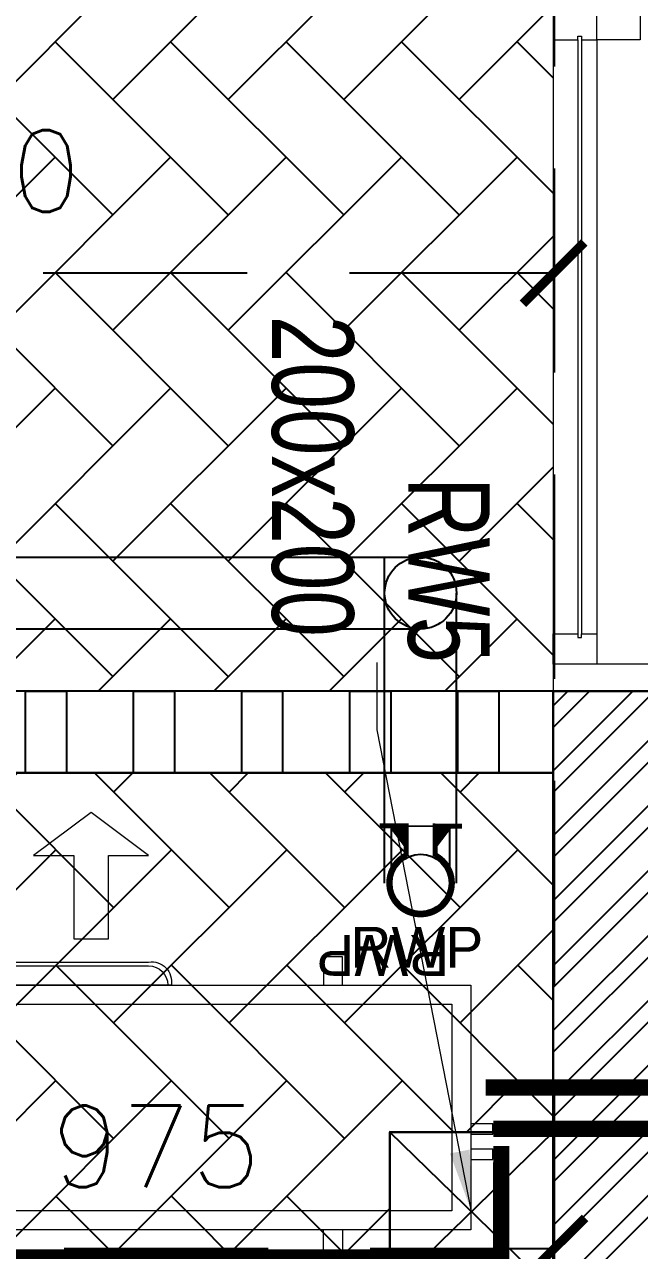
# Model space of a CAD drawing. Header units: millimetres. Extents: x -414464 to 1686, y -90036 to 108605.
# Drawn here: x -121449 to -120696, y -69575 to -68073 of the extents above; entities that cross this region are included whole.
import ezdxf

# ---------------------------------------------------------------- set-up
doc = ezdxf.new("R2010")
doc.units = ezdxf.units.MM
doc.header["$LTSCALE"] = 1000
doc.header["$MEASUREMENT"] = 0
for name, pattern in [('$1$AUDIT_D_120904163729-0', [0]), ('$36$HIDDEN', [0.375, 0.25, -0.125]), ('2BHK-A - FRONT$1$AUDIT_D_120904163729-0', [0]), ('2BHK-A - FRONT$1$DASHED', [0.75, 0.5, -0.25]), ('2BHK-A - FRONT$1$PHANTOM2', [1.25, 0.625, -0.125, 0.125, -0.125, 0.125, -0.125]), ('AUDIT_D_120904163729-0', [0]), ('T8(T9 IS SIMILAR) - DIMENSION & TEXTING$1$AUDIT_D_120904163729-0', [0]), ('T8(T9 IS SIMILAR) - DIMENSION & TEXTING$1$HIDDEN', [0.375, 0.25, -0.125]), ('T8(T9 IS SIMILAR)$1$$0$HIDDEN', [0.375, 0.25, -0.125])]:
    doc.linetypes.add(name, pattern=pattern)
doc.layers.get('0').update_dxf_attribs({"linetype": 'AUDIT_D_120904163729-0'})
for name, color, linetype in [('$0$A-HATCH -160', 251, '$1$AUDIT_D_120904163729-0'), ('$21$A-DIMENSIONS', 2, '$36$HIDDEN'), ('2BHK-A - FRONT$1$A-DECK SUNK 125', 8, 'Continuous'), ('2BHK-A - FRONT$1$A-Elev Feature-Chajja', 13, 'Continuous'), ('2BHK-A - FRONT$1$A-HATCH -160', 251, '2BHK-A - FRONT$1$AUDIT_D_120904163729-0'), ('2BHK-A - FRONT$1$CUT-OUT', 49, 'Continuous'), ('a-rcc', 3, 'Continuous'), ('T8(T9 IS SIMILAR) - DIMENSION & TEXTING$1$A-DIMENSIONS', 2, 'T8(T9 IS SIMILAR) - DIMENSION & TEXTING$1$HIDDEN'), ('T8(T9 IS SIMILAR) - DIMENSION & TEXTING$1$A-PLUMBING', 7, 'T8(T9 IS SIMILAR) - DIMENSION & TEXTING$1$AUDIT_D_120904163729-0'), ('T8(T9 IS SIMILAR) - DIMENSION & TEXTING$1$A-RWS NOS.', 1, 'T8(T9 IS SIMILAR) - DIMENSION & TEXTING$1$AUDIT_D_120904163729-0'), ('T8(T9 IS SIMILAR) - DIMENSION & TEXTING$1$RAILING', 35, 'Continuous'), ('T8(T9 IS SIMILAR) - DIMENSION & TEXTING$1$U-TI-EXT-PIPE', 7, 'Continuous'), ('T8(T9 IS SIMILAR) - DIMENSION & TEXTING$1$U-TI-EXT-SUP', 7, 'Continuous'), ('T8(T9 IS SIMILAR) - DIMENSION & TEXTING$1$U-TI-TEXT', 7, 'Continuous'), ('T8(T9 IS SIMILAR)$1$$6$a-beam 2', 50, 'Continuous'), ('T8(T9 IS SIMILAR)$1$S-BEAM', 20, 'T8(T9 IS SIMILAR)$1$$0$HIDDEN')]:
    doc.layers.add(name, color=color, linetype=linetype)
for name, color, linetype, lineweight in [('2BHK-A - FRONT$1$A-AC DRAIN PIPE', 94, 'Continuous', 18), ('2BHK-A - FRONT$1$A-AC PIPE', 151, 'Continuous', 20), ('2BHK-A - FRONT$1$A-ODU', 30, 'Continuous', 20), ('2BHK-A - FRONT$1$A-WALL- 160', 6, 'Continuous', 30), ('2BHK-A - FRONT$1$Ele', 8, 'Continuous', 15), ('2BHK-A - FRONT$1$Window', 4, 'Continuous', 20), ('T8(T9 IS SIMILAR) - DIMENSION & TEXTING$1$R0-18-10-2014-T1-1st Podium Floor Plan$0$Text', 2, 'Continuous', 0), ('T8(T9 IS SIMILAR)$1$D&W', 8, 'Continuous', 25)]:
    doc.layers.add(name, color=color, linetype=linetype, lineweight=lineweight)
doc.layers.add('T8(T9 IS SIMILAR) - DIMENSION & TEXTING$1$U-IPD-75mm RWP PIPE', color=7, linetype='Continuous', true_color=0x2a00ff)
doc.styles.add('T8(T9 IS SIMILAR) - DIMENSION & TEXTING$1$arial', font='sanss___.ttf')
doc.styles.add('T8(T9 IS SIMILAR) - DIMENSION & TEXTING$1$ARIAL ARROW', font='swisscl.ttf')
doc.styles.add('T8(T9 IS SIMILAR) - DIMENSION & TEXTING$1$Romans 1', font='romans.shx', dxfattribs={"height": 100})
doc.styles.add('T8(T9 IS SIMILAR) - DIMENSION & TEXTING$1$Tahoma', font='tahoma.ttf')
doc.dimstyles.new('T8(T9 IS SIMILAR) - DIMENSION & TEXTING$1$ALPINE S', dxfattribs={"dimscale": 0, "dimtxt": 100, "dimasz": 75, "dimexe": 0, "dimexo": 0, "dimgap": 75, "dimtad": 1, "dimdec": 0, "dimzin": 0, "dimdsep": 46, "dimtxsty": 'T8(T9 IS SIMILAR) - DIMENSION & TEXTING$1$Romans 1', "dimblk": 'T8(T9 IS SIMILAR) - DIMENSION & TEXTING$1$_ArchTick', "dimcen": 0.09, "dimclrd": 256, "dimclre": 256, "dimclrt": 7, "dimadec": 0, "dimazin": 0, "dimtfac": 1, "dimtdec": 0, "dimtofl": 0, "dimtmove": 1, "dimatfit": 0, "dimldrblk": 'T8(T9 IS SIMILAR) - DIMENSION & TEXTING$1$_Open90', "dimfxl": 1, "dimtolj": 1, "dimtzin": 0, "dimarcsym": 0})
doc.dimstyles.new('T8(T9 IS SIMILAR) - DIMENSION & TEXTING$1$SAMATA STD', dxfattribs={"dimtxt": 100, "dimasz": 50, "dimexe": 50, "dimexo": 50, "dimgap": 10, "dimtad": 0, "dimdec": 0, "dimrnd": 5, "dimzin": 0, "dimdsep": 46, "dimtxsty": 'T8(T9 IS SIMILAR) - DIMENSION & TEXTING$1$Tahoma', "dimblk": 'T8(T9 IS SIMILAR) - DIMENSION & TEXTING$1$_Origin2', "dimcen": -50, "dimdle": 50, "dimclrd": 7, "dimclre": 7, "dimclrt": 7, "dimadec": 0, "dimazin": 0, "dimtfac": 1, "dimtdec": 0, "dimtmove": 1, "dimatfit": 3, "dimfxl": 150, "dimtfill": 1, "dimtolj": 1, "dimtzin": 0, "dimlwd": -1, "dimlwe": -1, "dimarcsym": 0})

# ---------------------------------------------------------------- blocks, each defined once
blk = doc.blocks.new('2BHK-A - FRONT$1$2400')
at = {"layer": '2BHK-A - FRONT$1$Window', "color": 1, "lineweight": 13}
for p, q in [((1151176.486151809, -5692111.929242792), (1148842.486151809, -5692111.929242792)), ((1149607.486151809, -5692111.929242792), (1148879.986151809, -5692111.929242792)), ((1149607.486151809, -5692165.255909459), (1148879.986151809, -5692165.255909459))]:
    blk.add_line(p, q, dxfattribs=at)
at = {"layer": '2BHK-A - FRONT$1$Window', "color": 5, "lineweight": 13}
for p, q in [((1149607.486151809, -5692142.172576125), (1148879.986151809, -5692142.172576125)), ((1149607.486151809, -5692146.672576125), (1148879.986151809, -5692146.672576125))]:
    blk.add_line(p, q, dxfattribs=at)
at = {"layer": '2BHK-A - FRONT$1$Window', "color": 4, "lineweight": 13}
for points in [[(1148842.486151809, -5692111.929242792), (1148809.486151809, -5692111.929242792), (1148809.486151809, -5692271.929242792), (1148842.486151809, -5692271.929242792)], [(1148879.986151809, -5692146.672576125), (1148879.986151809, -5692165.255909459), (1148842.486151809, -5692165.255909459), (1148842.486151809, -5692111.929242792), (1148879.986151809, -5692111.929242792), (1148879.986151809, -5692142.172576125), (1148875.486151809, -5692142.172576125), (1148875.486151809, -5692146.672576125)], [(1149607.486151809, -5692146.672576125), (1149607.486151809, -5692165.255909459), (1149644.986151809, -5692165.255909459), (1149644.986151809, -5692111.929242792), (1149607.486151809, -5692111.929242792), (1149607.486151809, -5692142.172576125), (1149611.986151809, -5692142.172576125), (1149611.986151809, -5692146.672576125)], [(1149644.986151809, -5692199.999242792), (1149644.986151809, -5692218.582576125), (1149607.486151809, -5692218.582576125), (1149607.486151809, -5692165.255909459), (1149644.986151809, -5692165.255909459), (1149644.986151809, -5692183.839242792), (1149640.486151809, -5692183.839242792), (1149640.486151809, -5692199.999242792)]]:
    blk.add_lwpolyline(points, close=True, dxfattribs=at)
blk = doc.blocks.new('2BHK-A - FRONT$1$odu1')
at = {"layer": '2BHK-A - FRONT$1$A-ODU'}
for p, q in [((258.0857615643181, -900.0000256346539), (258.0857615640853, -926.836104218848)), ((271.3864724240266, -900.0000256346539), (271.3864724242594, -926.8361042197794)), ((288.9625765089877, -900.0000256355852), (288.9625765089877, -926.8361042207107)), ((302.263287368929, -900.0000256355852), (302.263287368929, -926.8361042197794)), ((271.3864724242594, -926.8361042197794), (258.0857615640853, -926.836104218848)), ((302.263287368929, -926.8361042197794), (288.9625765089877, -926.8361042207107))]:
    blk.add_line(p, q, dxfattribs=at)
for points in [[(88.53255325462669, -533.0455384217203), (88.53255325485952, -55.00016371067613, 0.5048608702772018), (60.36588900559582, -82.77286919765174), (60.36588900582865, -505.2728329366073, 0.5048608702772015)], [(88.53255325462669, -528.7450531432405), (88.53255325485952, -59.30064898915589), (88.53255325485952, -59.30064898915589, 0.4142135623730951), (65.06033304706216, -82.77286919765174), (65.06033304752782, -505.272832935676, 0.4142135623730951), (88.53255325462669, -528.7450531432405)]]:
    blk.add_lwpolyline(points, format="xyb", close=True, dxfattribs=at)
for points in [[(388.532553255558, -900.0000256346539), (388.5325532553252, -55.00009816046804), (88.53255325485952, -55.00016371067613), (88.53255325509235, -900.000091184862)], [(365.0603330475278, -876.5278054270893), (365.0603330477607, -78.4723183689639), (112.0047734628897, -78.47238391824067), (112.0047734621912, -876.5278709772974)]]:
    blk.add_lwpolyline(points, close=True, dxfattribs=at)
at = {"layer": '2BHK-A - FRONT$1$A-ODU', "color": 0, "lineweight": 20, "ltscale": 300}
for points in [[(32.02685608319007, -169.4094056291506), (-70.07730181980878, -169.4094056291506), (-70.07730181980878, -218.7010680651292), (-122.8897972870618, -148.284407440573), (-70.07730182004161, -77.86774681974202), (-70.07730182027444, -127.1594092557207), (32.02685608295724, -127.1594092547894)], [(32.02685608319007, -455.9811705006287), (-70.07730182027444, -455.9811704996973), (-70.07730182004161, -505.2728329347447), (-122.8897972865961, -434.8561723129824), (-70.07730181980878, -364.4395116902888), (-70.07730181980878, -413.7311741253361), (32.0268560834229, -413.7311741262674)]]:
    blk.add_lwpolyline(points, close=True, dxfattribs=at)
at = {"layer": '2BHK-A - FRONT$1$A-ODU', "color": 3}
for points in [[(88.53255325485952, -212.2640391029418), (53.81435524555854, -212.2640391029418), (53.81435524555854, -235.7362593105063), (88.53255325485952, -235.7362593105063)], [(388.5325532550924, -212.2639735527337), (463.5329488592688, -212.2639479171485), (463.5329488592688, -235.736168124713), (388.5325532553252, -235.7361937602982)], [(88.53255325485952, -742.7362157953903), (53.81435524555854, -742.7362157953903), (53.81435524555854, -719.2639955878258), (88.53255325532518, -719.2639955878258)], [(388.5325532550924, -742.7361502451822), (463.5316181867383, -742.7361246086657), (463.5316181867383, -719.2639044011012), (388.532553255558, -719.2639300376177)]]:
    blk.add_lwpolyline(points, dxfattribs=at)
blk = doc.blocks.new('2BHK-A - FRONT')
at = {"layer": '2BHK-A - FRONT$1$A-DECK SUNK 125'}
h = blk.add_hatch(dxfattribs=at)
h.set_pattern_fill('AR-HBONE', color=256, scale=25)
h.set_pattern_definition([(45, (0, 0), (1.110223024625157e-14, 141.4213562373095), [300, -100]), (135, (70.71067812499678, 70.710678125), (1.110223024625157e-14, 141.4213562373095), [300, -100])])
edge = h.paths.add_edge_path(flags=16)
edge.add_arc((1148349.486435392, -5727809.575149121), 23.99570176936686, 180, 540, ccw=False)
h.paths.add_polyline_path([(1148199.487329517, -5728584.575290613), (1148834.486151823, -5728584.575290613), (1148834.486151823, -5727609.596716897), (1148394.463098924, -5727609.553958146), (1148394.507466062, -5727809.575149121), (1148199.486449963, -5727809.575149121)])
h = blk.add_hatch(dxfattribs=at)
h.set_pattern_fill('AR-HBONE', color=256, scale=25)
h.set_pattern_definition([(45, (0, -0.9752867147326469), (1.110223024625157e-14, 141.4213562373095), [300, -100]), (135, (70.71067812480032, 69.73539141006768), (1.110223024625157e-14, 141.4213562373095), [300, -100])])
h.paths.add_polyline_path([(1148934.486151823, -5727609.575290613), (1151704.485832441, -5727609.600091545), (1151704.486151823, -5729109.575290614), (1148934.486151823, -5729109.575290614)])
at = {"layer": '2BHK-A - FRONT$1$A-HATCH -160', "linetype": 'ByBlock'}
h = blk.add_hatch(dxfattribs=at)
h.set_pattern_fill('ANSI32', color=256, scale=150)
h.set_pattern_definition([(45, (0, -0.5476252287626266), (-39.77475644174329, 39.7747564417433), []), (45, (26.51650425000116, -0.5476252306252718), (-39.77475644174329, 39.7747564417433), [])])
h.paths.add_polyline_path([(1145269.868589646, -5728524.219022865), (1145269.868589646, -5728684.219022865), (1144639.813997828, -5728684.219022865), (1144639.813997828, -5726829.506985649), (1144799.813997828, -5726829.506985649), (1144799.813997828, -5728524.219022865)])
h.paths.add_polyline_path([(1148934.486151823, -5727449.763931503), (1148934.482484802, -5727609.785357703), (1147999.48615181, -5727609.763931504), (1147999.48615181, -5727009.506985649), (1148159.48615181, -5727009.506985649), (1148159.48615181, -5727449.763931503)])
h.paths.add_polyline_path([(1147999.48615181, -5728684.219022865), (1147999.48615181, -5728524.219022865), (1147369.868589641, -5728524.219022865), (1147369.868589641, -5728684.219022865)])
edge = h.paths.add_edge_path()
edge.add_line((1151334.486151823, -5727449.763931503), (1151779.482429483, -5727449.763931503))
edge.add_line((1151779.482429483, -5727449.763931503), (1151779.489874137, -5727609.776332037))
edge.add_line((1151704.493596463, -5727609.776332037), (1151334.486151822, -5727609.788732571))
edge.add_line((1151334.486151823, -5727609.788732571), (1151334.486151823, -5727449.763931503))
h.paths.add_polyline_path([(1146264.486131188, -5719573.809734035), (1146424.486131162, -5719573.809734035), (1146424.486131147, -5719224.575290616), (1146264.486131175, -5719224.575290616)])
h.paths.add_polyline_path([(1145549.395862198, -5721834.394438124), (1145788.915917962, -5721834.394438124), (1145790.007535043, -5721674.575918513), (1145549.395854206, -5721674.576945555)])
h.paths.add_polyline_path([(1145949.461151537, -5721924.166834103), (1145949.461151537, -5722524.5747182), (1145789.461736455, -5722524.5747182), (1145789.461736455, -5721924.166834103)])
h.paths.add_polyline_path([(1144599.486151871, -5721924.575290613), (1144759.486151841, -5721924.575290613), (1144761.985566922, -5722524.574905386), (1144601.985566922, -5722524.574905386)])
h.paths.add_polyline_path([(1144599.485566922, -5723474.574905385), (1144599.485566922, -5723174.574905386), (1144759.485566922, -5723174.574905386), (1144759.485566922, -5723314.574905385), (1145789.461151537, -5723314.574905385), (1145789.461151537, -5723174.574905385), (1145949.461151537, -5723174.574905385), (1145949.461151537, -5723474.219022865)])
at = {"layer": '2BHK-A - FRONT$1$A-AC DRAIN PIPE', "linetype": '2BHK-A - FRONT$1$PHANTOM2', "ltscale": 0.1, "const_width": 20}
for points in [[(1148398.290682248, -5727682.921915452), (1148398.290682248, -5727294.266978933), (1149634.486151823, -5727294.266978933)], [(1146819.868589646, -5728399.577121194), (1148240.602644456, -5728399.577121194), (1148240.602644456, -5727673.421498179), (1148367.413867303, -5727673.421498179), (1148367.413867303, -5727682.921958162)]]:
    blk.add_lwpolyline(points, dxfattribs=at)
at = {"layer": '2BHK-A - FRONT$1$A-AC PIPE', "linetype": '2BHK-A - FRONT$1$DASHED', "ltscale": 0.1, "const_width": 20}
blk.add_lwpolyline([(1149634.486151823, -5727336.770925039), (1148449.123275871, -5727336.770925039), (1148449.123275871, -5727692.282868203)], dxfattribs=at)
at = {"layer": '2BHK-A - FRONT$1$A-Elev Feature-Chajja', "color": 4}
for points in [[(1148834.486151823, -5727676.27388463), (1148834.486151823, -5727726.27388463), (1148934.486151638, -5727726.27623882), (1148934.486151638, -5727676.27623882)], [(1148834.486151823, -5727808.654059147), (1148834.486151823, -5727858.654059147), (1148934.486151638, -5727858.656413337), (1148934.486151638, -5727808.656413337)], [(1148834.486151823, -5727941.034233665), (1148834.486151823, -5727991.034233665), (1148934.486151638, -5727991.036587855), (1148934.486151638, -5727941.036587855)], [(1148834.486151823, -5728073.414408183), (1148834.486151823, -5728123.414408183), (1148934.486151638, -5728123.416762372), (1148934.486151638, -5728073.416762372)], [(1148834.486151823, -5728205.7945827), (1148834.486151823, -5728255.7945827), (1148934.486151638, -5728255.79693689), (1148934.486151638, -5728205.79693689)]]:
    blk.add_lwpolyline(points, close=True, dxfattribs=at)
at = {"layer": '2BHK-A - FRONT$1$A-WALL- 160', "linetype": 'ByBlock'}
for p, q in [((1148934.486151823, -5727449.575290613), (1148934.486151823, -5727609.575290613)), ((1147999.48615181, -5727609.575290611), (1148934.486151823, -5727609.575290614))]:
    blk.add_line(p, q, dxfattribs=at)
at = {"layer": '2BHK-A - FRONT$1$CUT-OUT'}
for p, q in [((1148834.486151823, -5727609.596716897), (1148834.486151823, -5728584.577121194)), ((1148934.486151823, -5727609.575290613), (1148934.486151823, -5728584.577121194))]:
    blk.add_line(p, q, dxfattribs=at)
for points in [[(1148199.487329517, -5728584.575290613), (1148834.486151823, -5728584.575290613), (1148834.486151823, -5727609.596716897), (1148394.463098924, -5727609.564414232), (1148394.507466062, -5727809.585605207), (1148199.486449963, -5727809.575149121)], [(1148199.486601043, -5727809.575149121), (1148394.485282493, -5727809.575149121), (1148394.485282493, -5727609.574870318), (1148199.486601043, -5727609.574870318)]]:
    blk.add_lwpolyline(points, close=True, dxfattribs=at)
at = {"layer": '2BHK-A - FRONT$1$CUT-OUT', "linetype": 'ByBlock'}
for points in [[(1148199.486601043, -5727809.575149121), (1148394.48394806, -5727609.575290614)], [(1148199.486601043, -5727609.575290614), (1148394.485282493, -5727809.57500763)]]:
    blk.add_lwpolyline(points, dxfattribs=at)
at = {"layer": '2BHK-A - FRONT$1$Ele'}
blk.add_line((1148934.486151823, -5727609.575290613), (1148934.486151823, -5729109.575290614), dxfattribs=at)
at = {"layer": '2BHK-A - FRONT$1$A-ODU', "rotation": 180.0000792536792}
blk.add_blockref('2BHK-A - FRONT$1$odu1', (1148663.028081276, -5728610.304392695), dxfattribs=at)
at = {"layer": '2BHK-A - FRONT$1$A-WALL- 160', "linetype": 'ByBlock', "xscale": -1, "rotation": 180}
blk.add_blockref('2BHK-A - FRONT$1$2400', (125.0000000121072, -11419721.5045334), dxfattribs=at)
blk = doc.blocks.new('T8(T9 IS SIMILAR) - DIMENSION & TEXTING$1$_ArchTick')
at = {"color": 0, "linetype": 'ByBlock', "const_width": 0.15}
blk.add_lwpolyline([(-0.5, -0.5), (0.5, 0.5)], dxfattribs=at)
blk = doc.blocks.new('*D1543')
at = {"layer": 'T8(T9 IS SIMILAR) - DIMENSION & TEXTING$1$A-DIMENSIONS', "linetype": 'T8(T9 IS SIMILAR) - DIMENSION & TEXTING$1$HIDDEN', "lineweight": -2, "transparency": 16777216}
for p, q in [((1209852.264499906, -5727608.572594304), (1209799.972614955, -5727608.572594304)), ((1209852.264499908, -5728584.02649964), (1209799.972614955, -5728584.02649964))]:
    blk.add_line(p, q, dxfattribs=at)
at = {"layer": 'T8(T9 IS SIMILAR) - DIMENSION & TEXTING$1$A-DIMENSIONS', "lineweight": -2, "transparency": 16777216}
blk.add_line((1209799.972614955, -5728584.02649964), (1209799.972614955, -5727608.572594304), dxfattribs=at)
at = {"layer": 'T8(T9 IS SIMILAR) - DIMENSION & TEXTING$1$A-DIMENSIONS', "linetype": 'ByBlock', "lineweight": -2, "transparency": 16777216, "xscale": 75, "yscale": 75, "zscale": 75}
for p, rotation in [((1209799.972614955, -5727608.572594304), 90), ((1209799.972614955, -5728584.02649964), 270)]:
    blk.add_blockref('T8(T9 IS SIMILAR) - DIMENSION & TEXTING$1$_ArchTick', p, dxfattribs=dict(at, rotation=rotation))
at = {"layer": 'T8(T9 IS SIMILAR) - DIMENSION & TEXTING$1$A-DIMENSIONS', "color": 7, "linetype": 'ByBlock', "transparency": 16777216, "insert": (1209674.972614956, -5728096.299546972), "char_height": 100, "attachment_point": 5, "rotation": 90, "style": 'T8(T9 IS SIMILAR) - DIMENSION & TEXTING$1$Romans 1'}
blk.add_mtext('\\A1;975', dxfattribs=at)
blk = doc.blocks.new('T8(T9 IS SIMILAR) - DIMENSION & TEXTING$1$_Open90')
at = {"color": 0, "linetype": 'ByBlock', "lineweight": -2}
for p, q in [((-0.5, 0.5), (0, 0)), ((0, 0), (-1, 0)), ((0, 0), (-0.5, -0.5))]:
    blk.add_line(p, q, dxfattribs=at)
blk = doc.blocks.new('*D1545')
at = {"layer": 'T8(T9 IS SIMILAR) - DIMENSION & TEXTING$1$A-DIMENSIONS', "linetype": 'T8(T9 IS SIMILAR) - DIMENSION & TEXTING$1$HIDDEN', "lineweight": -2, "transparency": 16777216}
for p, q in [((1208578.494225197, -5727609.572594302), (1208605.00384574, -5727609.572594302)), ((1208578.494225197, -5729109.572594305), (1208605.00384574, -5729109.572594305))]:
    blk.add_line(p, q, dxfattribs=at)
at = {"layer": 'T8(T9 IS SIMILAR) - DIMENSION & TEXTING$1$A-DIMENSIONS', "lineweight": -2, "transparency": 16777216}
blk.add_line((1208605.00384574, -5727609.572594302), (1208605.00384574, -5729109.572594305), dxfattribs=at)
at = {"layer": 'T8(T9 IS SIMILAR) - DIMENSION & TEXTING$1$A-DIMENSIONS', "linetype": 'ByBlock', "lineweight": -2, "transparency": 16777216, "xscale": 75, "yscale": 75, "zscale": 75}
for p, rotation in [((1208605.00384574, -5727609.572594302), 90), ((1208605.00384574, -5729109.572594305), 270)]:
    blk.add_blockref('T8(T9 IS SIMILAR) - DIMENSION & TEXTING$1$_ArchTick', p, dxfattribs=dict(at, rotation=rotation))
at = {"layer": 'T8(T9 IS SIMILAR) - DIMENSION & TEXTING$1$A-DIMENSIONS', "color": 7, "linetype": 'ByBlock', "transparency": 16777216, "insert": (1208480.003845741, -5728359.572594304), "char_height": 100, "attachment_point": 5, "rotation": 90, "style": 'T8(T9 IS SIMILAR) - DIMENSION & TEXTING$1$Romans 1'}
blk.add_mtext('\\A1;1500', dxfattribs=at)
blk = doc.blocks.new('*U428')
at = {"layer": 'T8(T9 IS SIMILAR) - DIMENSION & TEXTING$1$RAILING', "color": 8, "linetype": 'Continuous'}
for points in [[(0.6748603240856329, 0.3999260723277492), (0.8567807804997754, 0.881923787571111), (0.3110194112578029, 0.1589272147060683)], [(0.6748603240856329, 0.3999260723277492), (0.8567807804993208, 0.1589272147060683), (0.8567807804997754, 0.881923787571111)], [(0.6748603240856329, 0.3999260723277492), (0.3110194112578029, 0.1589272147060683), (0.8567807804993208, 0.1589272147060683)]]:
    blk.add_solid(points, dxfattribs=at)
blk = doc.blocks.new('*U429')
at = {"layer": 'T8(T9 IS SIMILAR) - DIMENSION & TEXTING$1$RAILING', "color": 8, "linetype": 'Continuous', "extrusion": (0, 0, -1)}
for points in [[(-3.338666338348957, 0.3999260723281471), (-3.156745881934511, 0.8819237875722477), (-3.702507251176939, 0.1589272147061251)], [(-3.338666338348957, 0.3999260723281471), (-3.156745881935421, 0.1589272147060683), (-3.156745881934511, 0.8819237875722477)], [(-3.338666338348957, 0.3999260723281471), (-3.702507251176939, 0.1589272147061251), (-3.156745881935421, 0.1589272147060683)]]:
    blk.add_solid(points, dxfattribs=at)
blk = doc.blocks.new('T8(T9 IS SIMILAR) - DIMENSION & TEXTING$1$SUP')
at = {"layer": 'T8(T9 IS SIMILAR) - DIMENSION & TEXTING$1$U-TI-EXT-SUP', "color": 1, "ltscale": 5}
for p, q in [((13177.16830148382, -14122.1556445857), (13177.16830148382, -14125.48839348122)), ((13180.61245310364, -14122.1556445857), (13180.61245310364, -14125.48839348122))]:
    blk.add_line(p, q, dxfattribs=at)
at = {"layer": 'T8(T9 IS SIMILAR) - DIMENSION & TEXTING$1$U-TI-EXT-SUP', "color": 8}
for p, q in [((13177.43027750154, -14125.36284707442), (13177.90355418929, -14124.73587447698)), ((13177.90019872752, -14124.72916879773), (13177.90019872752, -14125.36284707442)), ((13177.90019872752, -14125.36284707442), (13177.43027750154, -14125.36284707442))]:
    blk.add_line(p, q, dxfattribs=at)
at = {"layer": 'T8(T9 IS SIMILAR) - DIMENSION & TEXTING$1$U-TI-EXT-SUP', "color": 7}
blk.add_line((13179.75141519868, -14125.48839348122), (13178.02933938877, -14125.48839348122), dxfattribs=at)
at = {"layer": 'T8(T9 IS SIMILAR) - DIMENSION & TEXTING$1$U-TI-EXT-SUP', "color": 7, "const_width": 0.3}
blk.add_lwpolyline([(13178.03140327365, -14123.78876768175, -4.115665135510687), (13179.75141519868, -14123.78876768175, -1e-16)], format="xyb", dxfattribs=at)
for points in [[(13178.02933938877, -14125.48839348122), (13178.02933938877, -14123.70265381197)], [(13179.75141519868, -14123.70265381197), (13179.75141519868, -14125.48839348122)], [(13178.03343802679, -14124.35007689563), (13177.16247799927, -14125.49968943041)], [(13179.74731656067, -14124.35007689563), (13180.61827658818, -14125.49968943041)], [(13176.45089374909, -14125.48839348121), (13178.18083825039, -14125.48839348121)], [(13179.60198461496, -14125.48839348122), (13181.30506727903, -14125.48839348121)]]:
    blk.add_lwpolyline(points, dxfattribs=at)
at = {"layer": 'T8(T9 IS SIMILAR) - DIMENSION & TEXTING$1$U-TI-EXT-SUP', "color": 1}
blk.add_circle((13178.89140923617, -14122.12349898763), 1.7031536803006, dxfattribs=at)
at = {"layer": 'T8(T9 IS SIMILAR) - DIMENSION & TEXTING$1$U-TI-EXT-SUP', "color": 7}
blk.add_ellipse((13178.88913967253, -14122.15557682142), major_axis=(-1.34795582223443, 1.34795582223443), ratio=0.999999999999768, start_param=2.8255706609496, end_param=8.127391962516175, dxfattribs=at)
at = {"layer": 'T8(T9 IS SIMILAR) - DIMENSION & TEXTING$1$U-TI-EXT-SUP', "color": 8, "linetype": 'Continuous', "xscale": 0.8610379049555374, "yscale": 0.8610379049555374, "zscale": 0.8610379049555374}
for name in ['*U428', '*U429']:
    blk.add_blockref(name, (13177.16247799927, -14125.49968943041), dxfattribs=at)
blk = doc.blocks.new('T8(T9 IS SIMILAR) - DIMENSION & TEXTING$1$A$C77D62699')
at = {"layer": 'T8(T9 IS SIMILAR) - DIMENSION & TEXTING$1$U-IPD-75mm RWP PIPE', "linetype": 'ByBlock', "elevation": -0.02432551863192256}
for points in [[(1900.001771586481, -13854.35592263751), (1544.736918798182, -13854.35592263751)], [(1500.736918798182, -15072.87285290938), (1500.736918798182, -13898.35592263751)], [(1588.736918798182, -15072.87285290938), (1588.736918798182, -13898.35592263751)], [(1900.001771586481, -13942.35592263751), (1500.736918798182, -13942.35592263751)]]:
    blk.add_lwpolyline(points, dxfattribs=at)
at = {"layer": 'T8(T9 IS SIMILAR) - DIMENSION & TEXTING$1$U-IPD-75mm RWP PIPE', "linetype": 'ByBlock'}
blk.add_circle((1544.736918798182, -13898.35592263751, -0.02432551863192256), 44, dxfattribs=at)
at = {"layer": 'T8(T9 IS SIMILAR) - DIMENSION & TEXTING$1$U-TI-EXT-PIPE', "xscale": 20.76416868124874, "yscale": 20.76416868124874, "zscale": 20.76416868124874, "rotation": 269.8759628678239}
blk.add_blockref('T8(T9 IS SIMILAR) - DIMENSION & TEXTING$1$SUP', (295725.8788221891, 259114.9177635387, -0.02432551863192256), dxfattribs=at)
at = {"layer": 'T8(T9 IS SIMILAR) - DIMENSION & TEXTING$1$U-TI-TEXT', "style": 'T8(T9 IS SIMILAR) - DIMENSION & TEXTING$1$arial'}
for rotation, p in [(90, (2003.652053689351, -13984.44045525324, -0.02433333857404874)), (270, (1963.684420650126, -13862.94713783823, 0.7180778707417841))]:
    blk.add_text('RWP', height=50, rotation=rotation, dxfattribs=at).set_placement(p)
blk = doc.blocks.new('T8(T9 IS SIMILAR) - DIMENSION & TEXTING$1$_Origin2')
at = {"color": 0, "linetype": 'ByBlock', "lineweight": -2}
blk.add_line((-0.5, 0), (-1, 0), dxfattribs=at)
for radius in [0.5, 0.25]:
    blk.add_circle((0, 0), radius, dxfattribs=at)
blk = doc.blocks.new('T8(T9 IS SIMILAR) - DIMENSION & TEXTING')
at = {"layer": 'T8(T9 IS SIMILAR) - DIMENSION & TEXTING$1$A-RWS NOS.', "linetype": 'ByBlock', "insert": (1205568.276080964, -5727687.577182075), "char_height": 100, "width": 3499.365512000397, "attachment_point": 1, "style": 'T8(T9 IS SIMILAR) - DIMENSION & TEXTING$1$ARIAL ARROW'}
blk.add_mtext('\\pi3286.65254;RW5\\P\\pi3089.01165;200x200', dxfattribs=at)
at = {"layer": 'T8(T9 IS SIMILAR) - DIMENSION & TEXTING$1$A-PLUMBING', "linetype": 'ByBlock'}
blk.add_blockref('T8(T9 IS SIMILAR) - DIMENSION & TEXTING$1$A$C77D62699', (1207452.264499907, -5713874.029783056), dxfattribs=at)
at = {"layer": 'T8(T9 IS SIMILAR) - DIMENSION & TEXTING$1$A-DIMENSIONS', "linetype": 'ByBlock'}
for base, p1, p2, picture, middle in [((1209799.972614955, -5727608.572594304), (1209852.264499908, -5728584.02649964), (1209852.264499906, -5727608.572594304), '*D1543', (1209674.972614956, -5728096.299546972)), ((1208605.00384574, -5729109.572594305), (1208578.494225197, -5727609.572594302), (1208578.494225197, -5729109.572594305), '*D1545', (1208480.003845741, -5728359.572594304))]:
    dim = blk.add_linear_dim(base=base, p1=p1, p2=p2, angle=90, dimstyle='T8(T9 IS SIMILAR) - DIMENSION & TEXTING$1$ALPINE S', override={"dimscale": 1, "dimfxl": 5, "dimarcsym": 1}, dxfattribs=at)
    dim.commit()
    dim.dimension.update_dxf_attribs({"geometry": picture, "text_midpoint": middle})
at = {"layer": 'T8(T9 IS SIMILAR) - DIMENSION & TEXTING$1$R0-18-10-2014-T1-1st Podium Floor Plan$0$Text'}
blk.add_leader([(1209754.765377167, -5727709.931487611), (1209164.652147152, -5727825.49999999), (1209082, -5727825.49999999)], dimstyle='T8(T9 IS SIMILAR) - DIMENSION & TEXTING$1$SAMATA STD', override={"dimasz": 75, "dimclrd": 2, "dimfxlon": 1, "dimarcsym": 1}, dxfattribs=at)
blk = doc.blocks.new('T8(T9 IS SIMILAR)')
at = {"layer": 'T8(T9 IS SIMILAR)$1$D&W', "linetype": 'ByBlock', "xscale": -1}
blk.add_blockref('2BHK-A - FRONT', (2358051.750651717, -0.3562677530571818), dxfattribs=at)
at = {"layer": 'T8(T9 IS SIMILAR)$1$$6$a-beam 2', "linetype": 'ByBlock'}
blk.add_blockref('T8(T9 IS SIMILAR) - DIMENSION & TEXTING', (1.862645149230957e-09, 0), dxfattribs=at)
at = {"layer": 'T8(T9 IS SIMILAR)$1$S-BEAM'}
blk.add_line((1209851.916569634, -5727608.287514398, -2.379762454429724e-06), (1202691.755515709, -5727608.230397591, 6.36072954307565e-08), dxfattribs=at)
blk = doc.blocks.new('A$C48506478')
at = {"layer": '$21$A-DIMENSIONS', "linetype": 'ByBlock'}
blk.add_blockref('T8(T9 IS SIMILAR)', (-1195542.605633154, 5727884.643967762), dxfattribs=at)
at = {"layer": '$0$A-HATCH -160', "linetype": 'ByBlock'}
blk.add_blockref('T8(T9 IS SIMILAR) - DIMENSION & TEXTING', (-1195542.605633154, 5727884.643967762), dxfattribs=at)

msp = doc.modelspace()

# ---------------------------------------------------------------- block references
at = {"layer": 'a-rcc', "linetype": 'ByBlock', "rotation": 270}
msp.add_blockref('A$C48506478', (-121075.9935740144, -55315.34865896589, -0.03228150548557907), dxfattribs=at)

doc.saveas('drawing.dxf')
